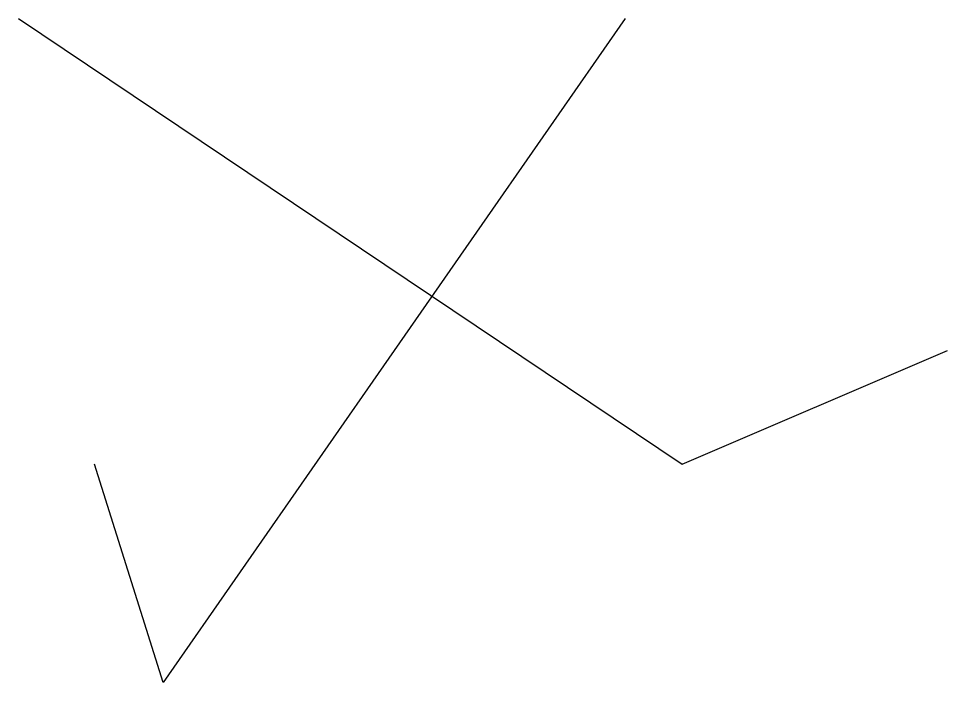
# Model space of a CAD drawing. Header units: millimetres. Extents: x 0 to 98, y 0 to 70.
import ezdxf

# ---------------------------------------------------------------- set-up
doc = ezdxf.new("R2010")
doc.units = ezdxf.units.MM
doc.layers.add('4', color=66, linetype='Continuous')

msp = doc.modelspace()

# ---------------------------------------------------------------- linework, layer by layer
at = {"layer": '4'}
for points in [[(0, 70, 12), (70, 23, 23.215), (98, 35, 68)], [(64, 70, 0), (15.26, 0, 50.615), (8, 23, 64.785)]]:
    msp.add_polyline3d(points, dxfattribs=at)

doc.saveas('drawing.dxf')
